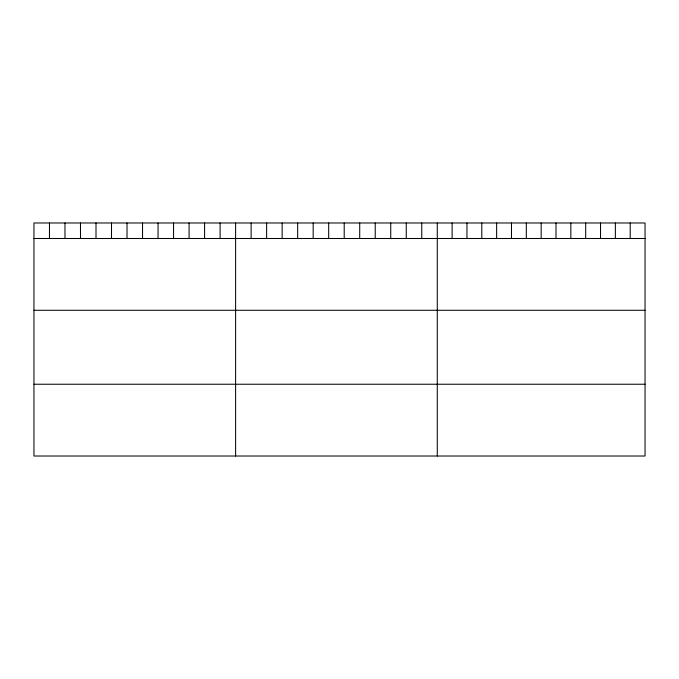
<?xml version="1.0" encoding="UTF-8"?>
<svg xmlns="http://www.w3.org/2000/svg" width="679" height="679" viewBox="0 0 679 679"><rect width="100%" height="100%" fill="white"/><g stroke="black" fill="none" stroke-linecap="round" stroke-linejoin="round"><path stroke-width="1.02" d="M645.05 238.499L645.05 456.016L33.95 456.016L33.95 222.984L645.05 222.984L645.05 238.499L33.95 238.499M33.95 310.278L645.05 310.278M33.95 384.238L645.05 384.238M630.205 222.984L630.205 238.499M615.369 222.984L615.369 238.499M600.525 222.984L600.525 238.499M585.688 222.984L585.688 238.499M570.844 222.984L570.844 238.499M556.008 222.984L556.008 238.499M541.163 222.984L541.163 238.499M526.318 222.984L526.318 238.499M511.482 222.984L511.482 238.499M496.638 222.984L496.638 238.499M481.801 222.984L481.801 238.499M466.957 222.984L466.957 238.499M452.121 222.984L452.121 238.499M437.276 222.984L437.276 456.016M421.761 222.984L421.761 238.499M406.254 222.984L406.254 238.499M390.739 222.984L390.739 238.499M375.224 222.984L375.224 238.499M359.717 222.984L359.717 238.499M344.202 222.984L344.202 238.499M328.687 222.984L328.687 238.499M313.172 222.984L313.172 238.499M297.665 222.984L297.665 238.499M282.15 222.984L282.15 238.499M266.635 222.984L266.635 238.499M251.128 222.984L251.128 238.499M235.613 222.984L235.613 456.016M220.098 222.984L220.098 238.499M204.591 222.984L204.591 238.499M189.076 222.984L189.076 238.499M173.561 222.984L173.561 238.499M158.054 222.984L158.054 238.499M142.539 222.984L142.539 238.499M127.024 222.984L127.024 238.499M111.509 222.984L111.509 238.499M96.002 222.984L96.002 238.499M80.487 222.984L80.487 238.499M64.972 222.984L64.972 238.499M49.465 222.984L49.465 238.499"/></g></svg>
